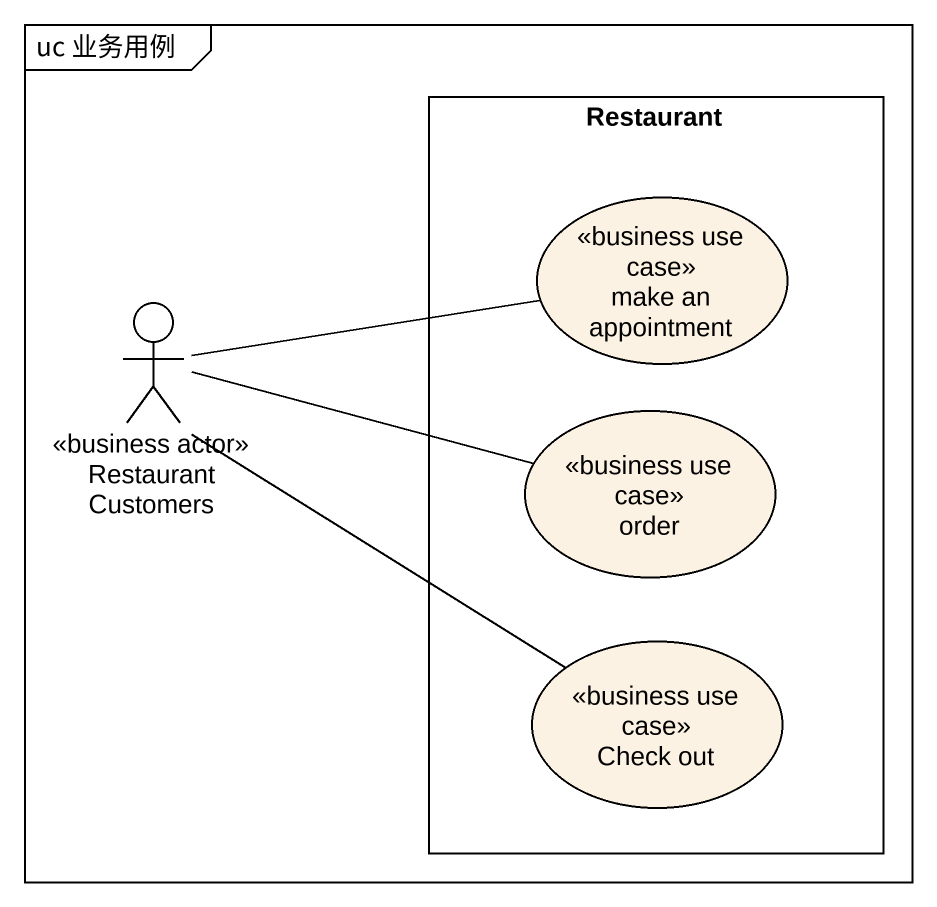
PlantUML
@startuml
mainframe uc 业务用例
rectangle Restaurant {
  usecase "make an appointment" as make_an_appointment <<business use case>>
  usecase order <<business use case>>
  usecase "Check out" as Check_out <<business use case>>
}
actor RestaurantCustomers <<business actor>>
RestaurantCustomers -right- make_an_appointment
RestaurantCustomers -right- order
RestaurantCustomers -- Check_out
@enduml
